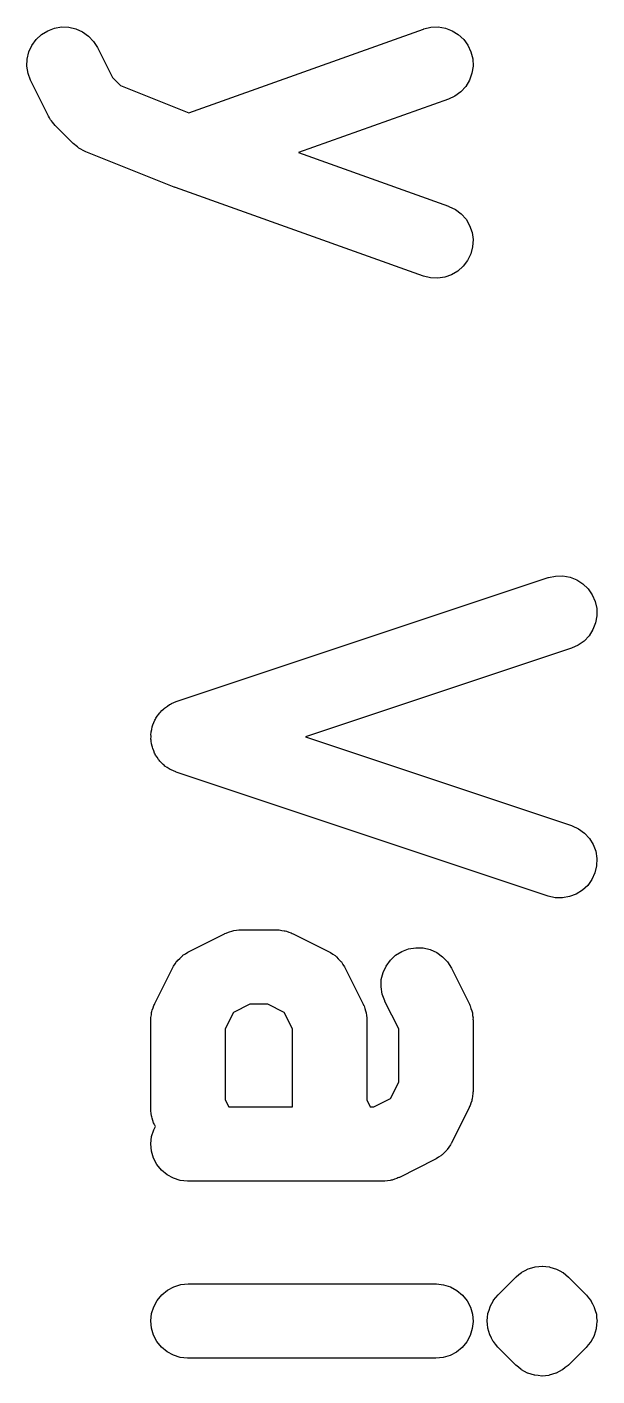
# Model space of a CAD drawing. Header units: millimetres. Extents: x 17 to 402, y -127 to -24.
# Drawn here: x 24.07 to 26.37, y -88.15 to -82.71 of the extents above; entities that cross this region are included whole.
import ezdxf

# ---------------------------------------------------------------- set-up
doc = ezdxf.new("R2010")
doc.units = ezdxf.units.MM
doc.header["$LTSCALE"] = 25.4
doc.layers.add('BLACK', color=7, linetype='CONTINUOUS')

msp = doc.modelspace()

# ---------------------------------------------------------------- linework, layer by layer
at = {"layer": 'BLACK', "linetype": 'Continuous'}
for p, q in [((24.1304, -82.7369), (24.1553, -82.7217)), ((24.1553, -82.7217), (24.1827, -82.7113)), ((24.1827, -82.7113), (24.2116, -82.7065)), ((24.2116, -82.7065), (24.2408, -82.7075)), ((24.2408, -82.7075), (24.2694, -82.7141)), ((24.2694, -82.7141), (24.2961, -82.726)), ((24.2961, -82.726), (24.3199, -82.743)), ((24.7244, -83.0529), (25.671, -82.7151)), ((25.671, -82.7151), (25.673, -82.7143)), ((25.673, -82.7143), (25.7015, -82.7075)), ((25.7015, -82.7075), (25.7307, -82.7065)), ((25.7307, -82.7065), (25.7597, -82.7113)), ((25.7597, -82.7113), (25.7871, -82.7215)), ((25.7871, -82.7215), (25.812, -82.7367)), ((24.0796, -82.8073), (24.0918, -82.7806)), ((24.0918, -82.7806), (24.109, -82.757)), ((24.109, -82.757), (24.1304, -82.7369)), ((24.3199, -82.743), (24.34, -82.7644)), ((24.34, -82.7644), (24.3556, -82.7893)), ((25.812, -82.7367), (25.8336, -82.7565)), ((25.8336, -82.7565), (25.8509, -82.7801)), ((25.8509, -82.7801), (25.863, -82.8068)), ((24.0717, -82.865), (24.0728, -82.8358)), ((24.0728, -82.8358), (24.0796, -82.8073)), ((24.3556, -82.7893), (24.4161, -82.9102)), ((25.863, -82.8068), (25.8699, -82.8352)), ((25.8699, -82.8352), (25.8712, -82.8645)), ((24.0763, -82.8939), (24.0717, -82.865)), ((25.8712, -82.8645), (25.8669, -82.8934)), ((24.0863, -82.9213), (24.0763, -82.8939)), ((24.0873, -82.9234), (24.0863, -82.9213)), ((24.1587, -83.0661), (24.0873, -82.9234)), ((24.4161, -82.9102), (24.4486, -82.9427)), ((24.4486, -82.9427), (24.7244, -83.0529)), ((25.8417, -82.946), (25.8219, -82.9676)), ((25.8567, -82.9208), (25.8417, -82.946)), ((25.8669, -82.8934), (25.8567, -82.9208)), ((25.7719, -82.9975), (25.1674, -83.2134)), ((25.7983, -82.9851), (25.7719, -82.9975)), ((25.8219, -82.9676), (25.7983, -82.9851)), ((24.1632, -83.0732), (24.1587, -83.0661)), ((24.1671, -83.0809), (24.1632, -83.0732)), ((24.1709, -83.0857), (24.1671, -83.0809)), ((24.1743, -83.091), (24.1709, -83.0857)), ((24.1801, -83.0971), (24.1743, -83.091)), ((24.1853, -83.1037), (24.1801, -83.0971)), ((24.1868, -83.1052), (24.1853, -83.1037)), ((24.2582, -83.1766), (24.1868, -83.1052)), ((24.2749, -83.1903), (24.2582, -83.1766)), ((24.2808, -83.1952), (24.2749, -83.1903)), ((24.2809, -83.1952), (24.2808, -83.1952)), ((24.3066, -83.2091), (24.2809, -83.1952)), ((24.2809, -83.1952), (24.2809, -83.1952)), ((24.3067, -83.2091), (24.3066, -83.2091)), ((24.3086, -83.2099), (24.3067, -83.2091)), ((24.6657, -83.3526), (24.3086, -83.2099)), ((25.1674, -83.2134), (25.7719, -83.4293)), ((24.6674, -83.3531), (24.6657, -83.3526)), ((24.669, -83.3539), (24.6674, -83.3531)), ((24.671, -83.3547), (24.669, -83.3539)), ((25.671, -83.7118), (24.671, -83.3547)), ((25.7719, -83.4293), (25.7739, -83.4301)), ((25.7739, -83.4301), (25.8, -83.4428)), ((25.8, -83.4428), (25.8234, -83.4606)), ((25.8234, -83.4606), (25.843, -83.4824)), ((25.843, -83.4824), (25.8577, -83.5078)), ((25.8577, -83.5078), (25.8674, -83.5355)), ((25.8674, -83.5355), (25.8714, -83.5645)), ((25.8696, -83.5937), (25.8623, -83.6219)), ((25.8714, -83.5645), (25.8696, -83.5937)), ((25.8496, -83.6483), (25.8321, -83.6717)), ((25.8623, -83.6219), (25.8496, -83.6483)), ((25.7851, -83.7062), (25.7576, -83.7161)), ((25.8102, -83.6915), (25.7851, -83.7062)), ((25.8321, -83.6717), (25.8102, -83.6915)), ((25.6995, -83.7189), (25.671, -83.7118)), ((25.7287, -83.7204), (25.6995, -83.7189)), ((25.7576, -83.7161), (25.7287, -83.7204)), ((24.674, -85.4283), (26.1739, -84.9282)), ((26.1739, -84.9282), (26.176, -84.9277)), ((26.176, -84.9277), (26.2047, -84.9216)), ((26.2047, -84.9216), (26.2339, -84.9211)), ((26.2339, -84.9211), (26.2626, -84.9264)), ((26.2626, -84.9264), (26.29, -84.9371)), ((26.29, -84.9371), (26.3147, -84.9528)), ((26.3147, -84.9528), (26.3355, -84.9732)), ((26.3355, -84.9732), (26.3522, -84.9973)), ((26.3522, -84.9973), (26.3642, -85.0242)), ((26.3642, -85.0242), (26.3703, -85.0527)), ((26.3703, -85.0527), (26.371, -85.0819)), ((26.366, -85.1108), (26.3553, -85.138)), ((26.371, -85.0819), (26.366, -85.1108)), ((26.3398, -85.1629), (26.3195, -85.184)), ((26.3553, -85.138), (26.3398, -85.1629)), ((26.2689, -85.2129), (25.1958, -85.5706)), ((26.2956, -85.201), (26.2689, -85.2129)), ((26.3195, -85.184), (26.2956, -85.201)), ((24.63, -85.4517), (24.6388, -85.4461)), ((24.6388, -85.4461), (24.6472, -85.4403)), ((24.6472, -85.4403), (24.6512, -85.4385)), ((24.6512, -85.4385), (24.6548, -85.4362)), ((24.6548, -85.4362), (24.6645, -85.4324)), ((24.6645, -85.4324), (24.674, -85.4283)), ((24.5837, -85.5127), (24.5875, -85.503)), ((24.5875, -85.503), (24.5898, -85.4994)), ((24.5898, -85.4994), (24.5916, -85.4954)), ((24.5916, -85.4954), (24.5976, -85.487)), ((24.5976, -85.487), (24.6032, -85.4784)), ((24.6032, -85.4784), (24.6061, -85.4751)), ((24.6061, -85.4751), (24.6086, -85.4718)), ((24.6086, -85.4718), (24.6162, -85.4647)), ((24.6162, -85.4647), (24.6233, -85.457)), ((24.6233, -85.457), (24.6268, -85.4545)), ((24.6268, -85.4545), (24.63, -85.4517)), ((24.5719, -85.5591), (24.5726, -85.5548)), ((24.5721, -85.5696), (24.5719, -85.5591)), ((24.5726, -85.5548), (24.5727, -85.5505)), ((24.5727, -85.5505), (24.5751, -85.5406)), ((24.5751, -85.5406), (24.5769, -85.5302)), ((24.5769, -85.5302), (24.5785, -85.5264)), ((24.5785, -85.5264), (24.5795, -85.5221)), ((24.5795, -85.5221), (24.5837, -85.5127)), ((24.5717, -85.58), (24.5721, -85.5696)), ((24.5724, -85.584), (24.5717, -85.58)), ((24.5725, -85.5883), (24.5724, -85.584)), ((24.5747, -85.5985), (24.5725, -85.5883)), ((24.5764, -85.6087), (24.5747, -85.5985)), ((24.5779, -85.6127), (24.5764, -85.6087)), ((24.5788, -85.6171), (24.5779, -85.6127)), ((25.1958, -85.5706), (26.2689, -85.9282)), ((24.583, -85.6264), (24.5788, -85.6171)), ((24.5866, -85.6361), (24.583, -85.6264)), ((24.5888, -85.6399), (24.5866, -85.6361)), ((24.5905, -85.6437), (24.5888, -85.6399)), ((24.5965, -85.6524), (24.5905, -85.6437)), ((24.6019, -85.6612), (24.5965, -85.6524)), ((24.6048, -85.6643), (24.6019, -85.6612)), ((24.6073, -85.6679), (24.6048, -85.6643)), ((24.6147, -85.675), (24.6073, -85.6679)), ((24.6218, -85.6826), (24.6147, -85.675)), ((24.6252, -85.6851), (24.6218, -85.6826)), ((24.6283, -85.6882), (24.6252, -85.6851)), ((24.6371, -85.6938), (24.6283, -85.6882)), ((24.6454, -85.6999), (24.6371, -85.6938)), ((24.6493, -85.7016), (24.6454, -85.6999)), ((24.6529, -85.7039), (24.6493, -85.7016)), ((24.6626, -85.7077), (24.6529, -85.7039)), ((24.672, -85.712), (24.6626, -85.7077)), ((24.674, -85.7128), (24.672, -85.712)), ((26.1739, -86.2129), (24.674, -85.7128)), ((26.2689, -85.9282), (26.271, -85.929)), ((26.271, -85.929), (26.2974, -85.9412)), ((26.2974, -85.9412), (26.321, -85.9584)), ((26.321, -85.9584), (26.3411, -85.98)), ((26.3411, -85.98), (26.3563, -86.0049)), ((26.3563, -86.0049), (26.3665, -86.0323)), ((26.3665, -86.0323), (26.371, -86.0613)), ((26.37, -86.0905), (26.3634, -86.119)), ((26.371, -86.0613), (26.37, -86.0905)), ((26.3512, -86.1456), (26.3342, -86.1695)), ((26.3634, -86.119), (26.3512, -86.1456)), ((26.288, -86.2051), (26.2606, -86.2152)), ((26.3129, -86.1893), (26.288, -86.2051)), ((26.3342, -86.1695), (26.3129, -86.1893)), ((26.2026, -86.2193), (26.1739, -86.2129)), ((26.2319, -86.2203), (26.2026, -86.2193)), ((26.2606, -86.2152), (26.2319, -86.2203)), ((24.7258, -86.4365), (24.8686, -86.3648)), ((24.8686, -86.3648), (24.8705, -86.3641)), ((24.8705, -86.3641), (24.8747, -86.3625)), ((24.8747, -86.3625), (24.8786, -86.3605)), ((24.8786, -86.3605), (24.8884, -86.3575)), ((24.8884, -86.3575), (24.898, -86.3539)), ((24.898, -86.3539), (24.9024, -86.3531)), ((24.9024, -86.3531), (24.9066, -86.3519)), ((24.9066, -86.3519), (24.9168, -86.3509)), ((24.9168, -86.3509), (24.9269, -86.3493)), ((24.9269, -86.3493), (24.9313, -86.3496)), ((24.9313, -86.3496), (24.9357, -86.3491)), ((24.9357, -86.3491), (25.0786, -86.3491)), ((25.0786, -86.3491), (25.0807, -86.3491)), ((25.0807, -86.3491), (25.085, -86.3496)), ((25.085, -86.3496), (25.0895, -86.3496)), ((25.0895, -86.3496), (25.0996, -86.3514)), ((25.0996, -86.3514), (25.1098, -86.3524)), ((25.1098, -86.3524), (25.114, -86.3537)), ((25.114, -86.3537), (25.1183, -86.3544)), ((25.1183, -86.3544), (25.1279, -86.3582)), ((25.1279, -86.3582), (25.1377, -86.3613)), ((25.1377, -86.3613), (25.1415, -86.3633)), ((25.1415, -86.3633), (25.1456, -86.3648)), ((25.1456, -86.3648), (25.2885, -86.4365)), ((25.5839, -86.4359), (25.6113, -86.4255)), ((25.6113, -86.4255), (25.64, -86.421)), ((25.64, -86.421), (25.6695, -86.4217)), ((25.6695, -86.4217), (25.6979, -86.4283)), ((25.6979, -86.4283), (25.7246, -86.4405)), ((24.6694, -86.4865), (24.6756, -86.4771)), ((24.6756, -86.4771), (24.6778, -86.4748)), ((24.6778, -86.4748), (24.6797, -86.472)), ((24.6797, -86.472), (24.688, -86.4641)), ((24.688, -86.4641), (24.696, -86.456)), ((24.696, -86.456), (24.6986, -86.4542)), ((24.6986, -86.4542), (24.701, -86.4519)), ((24.701, -86.4519), (24.7106, -86.4459)), ((24.7106, -86.4459), (24.7201, -86.4395)), ((24.7201, -86.4395), (24.723, -86.438)), ((24.723, -86.438), (24.7258, -86.4365)), ((25.2885, -86.4365), (25.2904, -86.4372)), ((25.2904, -86.4372), (25.2931, -86.439)), ((25.2931, -86.439), (25.2961, -86.4405)), ((25.2961, -86.4405), (25.3054, -86.4471)), ((25.3054, -86.4471), (25.3149, -86.4532)), ((25.3149, -86.4532), (25.3173, -86.4555)), ((25.3173, -86.4555), (25.3199, -86.4573)), ((25.3199, -86.4573), (25.3277, -86.4657)), ((25.3277, -86.4657), (25.3359, -86.4735)), ((25.3359, -86.4735), (25.3378, -86.4763)), ((25.3378, -86.4763), (25.34, -86.4786)), ((25.34, -86.4786), (25.3461, -86.4883)), ((25.5204, -86.4951), (25.5377, -86.4713)), ((25.5377, -86.4713), (25.559, -86.4514)), ((25.559, -86.4514), (25.5839, -86.4359)), ((25.7246, -86.4405), (25.7485, -86.4573)), ((25.7485, -86.4573), (25.7686, -86.4786)), ((25.7686, -86.4786), (25.784, -86.5035)), ((24.5873, -86.6463), (24.6587, -86.5035)), ((24.6587, -86.5035), (24.6596, -86.5015)), ((24.6596, -86.5015), (24.6614, -86.4989)), ((24.6614, -86.4989), (24.6627, -86.4959)), ((24.6627, -86.4959), (24.6694, -86.4865)), ((25.3461, -86.4883), (25.3526, -86.4977)), ((25.3526, -86.4977), (25.3539, -86.5007)), ((25.3539, -86.5007), (25.3556, -86.5035)), ((25.3556, -86.5035), (25.4269, -86.6463)), ((25.5013, -86.55), (25.5082, -86.5215)), ((25.5082, -86.5215), (25.5204, -86.4951)), ((25.784, -86.5035), (25.8557, -86.6463)), ((25.5003, -86.5795), (25.5013, -86.55)), ((25.5049, -86.6082), (25.5003, -86.5795)), ((24.5857, -86.6503), (24.5873, -86.6463)), ((25.4269, -86.6463), (25.4279, -86.6483)), ((25.5148, -86.6358), (25.5049, -86.6082)), ((25.5158, -86.6376), (25.5148, -86.6358)), ((25.5714, -86.7489), (25.5158, -86.6376)), ((25.8557, -86.6463), (25.8564, -86.6483)), ((24.5718, -86.7024), (24.5736, -86.6925)), ((24.5719, -86.707), (24.5718, -86.7024)), ((24.5736, -86.6925), (24.5747, -86.6823)), ((24.5747, -86.6823), (24.576, -86.678)), ((24.576, -86.678), (24.5768, -86.6737)), ((24.5768, -86.6737), (24.5805, -86.664)), ((24.5805, -86.664), (24.5836, -86.6544)), ((24.5836, -86.6544), (24.5857, -86.6503)), ((24.9046, -86.6823), (24.8714, -86.7489)), ((24.9711, -86.6491), (24.9046, -86.6823)), ((25.0432, -86.6491), (24.9711, -86.6491)), ((25.1096, -86.6823), (25.0432, -86.6491)), ((25.1429, -86.7489), (25.1096, -86.6823)), ((25.4279, -86.6483), (25.4295, -86.6524)), ((25.4295, -86.6524), (25.4315, -86.6562)), ((25.4315, -86.6562), (25.4345, -86.6661)), ((25.4345, -86.6661), (25.4381, -86.6757)), ((25.4381, -86.6757), (25.4386, -86.68)), ((25.4386, -86.68), (25.4399, -86.6844)), ((25.4399, -86.6844), (25.4409, -86.6945)), ((25.4409, -86.6945), (25.4427, -86.7047)), ((25.8564, -86.6483), (25.858, -86.6524)), ((25.858, -86.6524), (25.86, -86.6562)), ((25.86, -86.6562), (25.863, -86.6661)), ((25.863, -86.6661), (25.8666, -86.6757)), ((25.8666, -86.6757), (25.8674, -86.68)), ((25.8674, -86.68), (25.8686, -86.6844)), ((25.8686, -86.6844), (25.8696, -86.6945)), ((25.8696, -86.6945), (25.8712, -86.7047)), ((24.5714, -86.7133), (24.5715, -86.7113)), ((24.5714, -87.0704), (24.5714, -86.7133)), ((24.5715, -86.7113), (24.5719, -86.707)), ((24.8714, -86.7489), (24.8714, -87.0351)), ((25.1429, -87.0633), (25.1429, -86.7489)), ((25.4427, -86.7047), (25.4424, -86.709)), ((25.4424, -86.709), (25.4429, -86.7133)), ((25.4429, -86.7133), (25.4429, -87.0351)), ((25.5714, -86.9638), (25.5714, -86.7489)), ((25.8712, -86.7047), (25.8709, -86.709)), ((25.8709, -86.709), (25.8714, -86.7133)), ((25.8714, -86.7133), (25.8714, -86.9991)), ((25.5382, -87.0301), (25.5714, -86.9638)), ((25.8694, -87.0201), (25.8681, -87.0303)), ((25.8709, -87.01), (25.8694, -87.0201)), ((25.8714, -87.0011), (25.8709, -87.0057)), ((25.8709, -87.0057), (25.8709, -87.01)), ((25.8714, -86.9991), (25.8714, -87.0011)), ((24.5719, -87.075), (24.5714, -87.0704)), ((24.5717, -87.0793), (24.5719, -87.075)), ((24.5733, -87.0895), (24.5717, -87.0793)), ((24.8714, -87.0351), (24.8856, -87.0633)), ((24.8856, -87.0633), (25.1429, -87.0633)), ((25.4429, -87.0351), (25.4569, -87.0633)), ((25.4569, -87.0633), (25.4716, -87.0633)), ((25.4716, -87.0633), (25.5382, -87.0301)), ((25.8557, -87.0661), (25.784, -87.2091)), ((25.8572, -87.0621), (25.8557, -87.0661)), ((25.8592, -87.0582), (25.8572, -87.0621)), ((25.8623, -87.0483), (25.8592, -87.0582)), ((25.8661, -87.0389), (25.8623, -87.0483)), ((25.8669, -87.0346), (25.8661, -87.0389)), ((25.8681, -87.0303), (25.8669, -87.0346)), ((24.5743, -87.0996), (24.5733, -87.0895)), ((24.5756, -87.104), (24.5743, -87.0996)), ((24.5763, -87.1083), (24.5756, -87.104)), ((24.5798, -87.1179), (24.5763, -87.1083)), ((24.5828, -87.1276), (24.5798, -87.1179)), ((24.5848, -87.1317), (24.5828, -87.1276)), ((24.5863, -87.1357), (24.5848, -87.1317)), ((24.5873, -87.1375), (24.5863, -87.1357)), ((24.5899, -87.1428), (24.5873, -87.1375)), ((24.5714, -87.2124), (24.5745, -87.1832)), ((24.5745, -87.1832), (24.5832, -87.1553)), ((24.5832, -87.1553), (24.5899, -87.1428)), ((24.5741, -87.2414), (24.5714, -87.2124)), ((24.5823, -87.2696), (24.5741, -87.2414)), ((25.7632, -87.2404), (25.7548, -87.2482)), ((25.765, -87.2378), (25.7632, -87.2404)), ((25.7673, -87.2355), (25.765, -87.2378)), ((25.7734, -87.2259), (25.7673, -87.2355)), ((25.7802, -87.2165), (25.7734, -87.2259)), ((25.7815, -87.2137), (25.7802, -87.2165)), ((25.7833, -87.2109), (25.7815, -87.2137)), ((25.784, -87.2091), (25.7833, -87.2109)), ((24.5959, -87.2955), (24.5823, -87.2696)), ((24.6143, -87.3183), (24.5959, -87.2955)), ((25.717, -87.2762), (25.5742, -87.3476)), ((25.7198, -87.2744), (25.717, -87.2762)), ((25.7228, -87.2731), (25.7198, -87.2744)), ((25.7322, -87.2665), (25.7228, -87.2731)), ((25.7419, -87.2604), (25.7322, -87.2665)), ((25.7442, -87.2584), (25.7419, -87.2604)), ((25.747, -87.2564), (25.7442, -87.2584)), ((25.7548, -87.2482), (25.747, -87.2564)), ((24.6367, -87.3371), (24.6143, -87.3183)), ((24.6623, -87.3514), (24.6367, -87.3371)), ((24.6902, -87.36), (24.6623, -87.3514)), ((25.5544, -87.3549), (25.5448, -87.3585)), ((25.5643, -87.3521), (25.5544, -87.3549)), ((25.5681, -87.3501), (25.5643, -87.3521)), ((25.5725, -87.3486), (25.5681, -87.3501)), ((25.5742, -87.3476), (25.5725, -87.3486)), ((24.7193, -87.3633), (24.6902, -87.36)), ((24.7214, -87.3633), (24.7193, -87.3633)), ((25.5072, -87.3633), (24.7214, -87.3633)), ((25.5115, -87.363), (25.5072, -87.3633)), ((25.5158, -87.363), (25.5115, -87.363)), ((25.526, -87.3615), (25.5158, -87.363)), ((25.5364, -87.3605), (25.526, -87.3615)), ((25.5405, -87.3592), (25.5364, -87.3605)), ((25.5448, -87.3585), (25.5405, -87.3592)), ((26.0563, -87.74), (26.0675, -87.7311)), ((26.0675, -87.7311), (26.068, -87.7308)), ((26.068, -87.7308), (26.0683, -87.7303)), ((26.0683, -87.7303), (26.081, -87.724)), ((26.081, -87.724), (26.0934, -87.7174)), ((26.0934, -87.7174), (26.0939, -87.7171)), ((26.0939, -87.7171), (26.0942, -87.7169)), ((26.0942, -87.7169), (26.1079, -87.7131)), ((26.1079, -87.7131), (26.1214, -87.709)), ((26.1214, -87.709), (26.1219, -87.709)), ((26.1219, -87.709), (26.1224, -87.7087)), ((26.1224, -87.7087), (26.1363, -87.7075)), ((26.1363, -87.7075), (26.1506, -87.7062)), ((26.1506, -87.7062), (26.1511, -87.7062)), ((26.1511, -87.7062), (26.1516, -87.7062)), ((26.1516, -87.7062), (26.1656, -87.7077)), ((26.1656, -87.7077), (26.1795, -87.7092)), ((26.1795, -87.7092), (26.18, -87.7092)), ((26.18, -87.7092), (26.1808, -87.7095)), ((26.1808, -87.7095), (26.194, -87.7136)), ((26.194, -87.7136), (26.2077, -87.7179)), ((26.2077, -87.7179), (26.2082, -87.7181)), ((26.2082, -87.7181), (26.2087, -87.7181)), ((26.2087, -87.7181), (26.2209, -87.725)), ((26.2209, -87.725), (26.2334, -87.7316)), ((26.2334, -87.7316), (26.2339, -87.7319)), ((26.2339, -87.7319), (26.2344, -87.7321)), ((26.2344, -87.7321), (26.2453, -87.7413)), ((24.6384, -87.8027), (24.6643, -87.789)), ((24.6643, -87.789), (24.6923, -87.7806)), ((24.6923, -87.7806), (24.7214, -87.7776)), ((24.7214, -87.7776), (25.7213, -87.7776)), ((25.7213, -87.7776), (25.7236, -87.7776)), ((25.7236, -87.7776), (25.7526, -87.7809)), ((25.7526, -87.7809), (25.7805, -87.7898)), ((25.7805, -87.7898), (25.8061, -87.804)), ((25.9725, -87.8215), (26.0439, -87.7501)), ((26.0439, -87.7501), (26.0447, -87.7494)), ((26.0447, -87.7494), (26.0454, -87.7486)), ((26.0447, -87.7494), (26.0447, -87.7494)), ((26.0447, -87.7494), (26.0447, -87.7494)), ((26.0454, -87.7486), (26.0563, -87.74)), ((26.2453, -87.7413), (26.256, -87.7501)), ((26.256, -87.7501), (26.3276, -87.8215)), ((24.5832, -87.8695), (24.5971, -87.8439)), ((24.5971, -87.8439), (24.6157, -87.8213)), ((24.6157, -87.8213), (24.6384, -87.8027)), ((25.8061, -87.804), (25.8285, -87.8228)), ((25.8285, -87.8228), (25.847, -87.8456)), ((25.9474, -87.8566), (25.954, -87.8441)), ((25.954, -87.8441), (25.9542, -87.8439)), ((25.954, -87.8441), (25.954, -87.8441)), ((25.9542, -87.8439), (25.9545, -87.8436)), ((25.9545, -87.8434), (25.9636, -87.8324)), ((25.9545, -87.8436), (25.9545, -87.8434)), ((25.9636, -87.8324), (25.9725, -87.8215)), ((26.3276, -87.8215), (26.3281, -87.8223)), ((26.3281, -87.8223), (26.3281, -87.8223)), ((26.3281, -87.8223), (26.3284, -87.8223)), ((26.3284, -87.8223), (26.3286, -87.8228)), ((26.3286, -87.8228), (26.3286, -87.8228)), ((26.3286, -87.8228), (26.3286, -87.8228)), ((26.3286, -87.8228), (26.3289, -87.823)), ((26.3289, -87.823), (26.3378, -87.8342)), ((26.3378, -87.8342), (26.3467, -87.8451)), ((26.3467, -87.8451), (26.3467, -87.8454)), ((24.5714, -87.9267), (24.5745, -87.8975)), ((24.5745, -87.8975), (24.5832, -87.8695)), ((25.847, -87.8456), (25.8605, -87.8716)), ((25.8605, -87.8716), (25.8689, -87.8995)), ((25.8689, -87.8995), (25.8714, -87.9287)), ((25.9301, -87.9122), (25.9316, -87.898)), ((25.9316, -87.897), (25.9359, -87.8835)), ((25.9316, -87.8972), (25.9316, -87.897)), ((25.9316, -87.8975), (25.9316, -87.8972)), ((25.9316, -87.8977), (25.9316, -87.8975)), ((25.9316, -87.898), (25.9316, -87.8977)), ((25.9359, -87.8835), (25.94, -87.87)), ((25.94, -87.87), (25.9403, -87.8698)), ((25.9403, -87.8695), (25.9405, -87.8693)), ((25.9403, -87.8698), (25.9403, -87.8695)), ((25.9405, -87.869), (25.9474, -87.8566)), ((25.9405, -87.8693), (25.9405, -87.869)), ((26.3467, -87.8454), (26.3469, -87.8456)), ((26.3469, -87.8456), (26.3472, -87.8459)), ((26.3472, -87.8459), (26.3472, -87.8459)), ((26.3472, -87.8459), (26.3538, -87.8586)), ((26.3538, -87.8586), (26.3604, -87.871)), ((26.3604, -87.871), (26.3604, -87.8713)), ((26.3604, -87.8713), (26.3606, -87.8716)), ((26.3606, -87.8716), (26.3606, -87.8718)), ((26.3606, -87.8718), (26.3606, -87.8721)), ((26.3606, -87.8721), (26.3647, -87.8855)), ((26.3647, -87.8855), (26.3688, -87.899)), ((26.3688, -87.899), (26.3688, -87.8992)), ((26.3688, -87.8992), (26.3688, -87.8995)), ((26.3688, -87.8995), (26.3688, -87.8997)), ((26.3688, -87.8997), (26.3688, -87.9)), ((24.5741, -87.9559), (24.5714, -87.9267)), ((25.8714, -87.9287), (25.8684, -87.9579)), ((25.9286, -87.9262), (25.9301, -87.9122)), ((25.9286, -87.9264), (25.9286, -87.9262)), ((25.9286, -87.9267), (25.9286, -87.9264)), ((25.9286, -87.9269), (25.9286, -87.9267)), ((25.9286, -87.9272), (25.9286, -87.9269)), ((25.9298, -87.9412), (25.9286, -87.9272)), ((25.9311, -87.9554), (25.9298, -87.9412)), ((26.3698, -87.9432), (26.3685, -87.9574)), ((26.3688, -87.9), (26.37, -87.9142)), ((26.3713, -87.9292), (26.3698, -87.9432)), ((26.37, -87.9142), (26.3715, -87.9282)), ((26.3715, -87.9282), (26.3713, -87.9284)), ((26.3713, -87.9284), (26.3715, -87.9287)), ((26.3715, -87.9287), (26.3713, -87.929)), ((26.3713, -87.929), (26.3713, -87.9292)), ((24.5823, -87.9838), (24.5741, -87.9559)), ((24.5959, -88.0097), (24.5823, -87.9838)), ((25.8597, -87.9859), (25.8458, -88.0115)), ((25.8684, -87.9579), (25.8597, -87.9859)), ((25.9311, -87.9556), (25.9311, -87.9554)), ((25.9311, -87.9559), (25.9311, -87.9556)), ((25.9314, -87.9561), (25.9311, -87.9559)), ((25.9314, -87.9564), (25.9314, -87.9561)), ((25.9354, -87.9699), (25.9314, -87.9564)), ((25.9392, -87.9833), (25.9354, -87.9699)), ((25.9395, -87.9836), (25.9392, -87.9833)), ((25.9395, -87.9838), (25.9395, -87.9836)), ((25.9395, -87.9841), (25.9395, -87.9838)), ((25.9398, -87.9843), (25.9395, -87.9841)), ((25.9464, -87.9968), (25.9398, -87.9843)), ((25.9527, -88.0095), (25.9464, -87.9968)), ((26.3528, -87.9988), (26.3462, -88.011)), ((26.3596, -87.9864), (26.3528, -87.9988)), ((26.3599, -87.9856), (26.3596, -87.9859)), ((26.3596, -87.9859), (26.3596, -87.9861)), ((26.3596, -87.9861), (26.3596, -87.9864)), ((26.3639, -87.9719), (26.3599, -87.9853)), ((26.3599, -87.9853), (26.3599, -87.9856)), ((26.3682, -87.9584), (26.3639, -87.9719)), ((26.3685, -87.9577), (26.3682, -87.9579)), ((26.3682, -87.9579), (26.3682, -87.9582)), ((26.3682, -87.9582), (26.3682, -87.9584)), ((26.3685, -87.9574), (26.3685, -87.9577)), ((24.6143, -88.0326), (24.5959, -88.0097)), ((24.6367, -88.0514), (24.6143, -88.0326)), ((24.6623, -88.0656), (24.6367, -88.0514)), ((25.8044, -88.0527), (25.7787, -88.0664)), ((25.8272, -88.0341), (25.8044, -88.0527)), ((25.8458, -88.0115), (25.8272, -88.0341)), ((25.953, -88.0095), (25.9527, -88.0095)), ((25.953, -88.0097), (25.953, -88.0095)), ((25.9532, -88.01), (25.953, -88.0097)), ((25.9535, -88.0102), (25.9532, -88.01)), ((25.9621, -88.0212), (25.9535, -88.0102)), ((25.971, -88.0323), (25.9621, -88.0212)), ((25.9715, -88.0326), (25.971, -88.0323)), ((25.9718, -88.0328), (25.9715, -88.0326)), ((25.9715, -88.0326), (25.9715, -88.0326)), ((25.9715, -88.0326), (25.9715, -88.0326)), ((25.9718, -88.0331), (25.9718, -88.0328)), ((25.9725, -88.0339), (25.9718, -88.0331)), ((25.9718, -88.0331), (25.9718, -88.0331)), ((26.0439, -88.1052), (25.9725, -88.0339)), ((26.3276, -88.0339), (26.256, -88.1052)), ((26.3365, -88.0227), (26.3276, -88.0339)), ((26.3454, -88.012), (26.3365, -88.0227)), ((26.3456, -88.0118), (26.3454, -88.012)), ((26.3459, -88.0115), (26.3456, -88.0118)), ((26.3462, -88.011), (26.3459, -88.0113)), ((26.3459, -88.0113), (26.3459, -88.0115)), ((24.6902, -88.0745), (24.6623, -88.0656)), ((24.7193, -88.0775), (24.6902, -88.0745)), ((24.7214, -88.0778), (24.7193, -88.0775)), ((25.7213, -88.0778), (24.7214, -88.0778)), ((25.7505, -88.0748), (25.7213, -88.0778)), ((25.7787, -88.0664), (25.7505, -88.0748)), ((26.0548, -88.1141), (26.0439, -88.1052)), ((26.0657, -88.1233), (26.0548, -88.1141)), ((26.2435, -88.1154), (26.2326, -88.1243)), ((26.2545, -88.1068), (26.2435, -88.1154)), ((26.2552, -88.106), (26.2545, -88.1068)), ((26.2555, -88.106), (26.2552, -88.106)), ((26.2552, -88.106), (26.2552, -88.106)), ((26.256, -88.1052), (26.2555, -88.106)), ((26.0662, -88.1235), (26.0657, -88.1233)), ((26.0665, -88.1238), (26.0662, -88.1235)), ((26.0789, -88.1304), (26.0665, -88.1238)), ((26.0914, -88.1372), (26.0789, -88.1304)), ((26.0919, -88.1372), (26.0914, -88.1372)), ((26.0924, -88.1375), (26.0919, -88.1372)), ((26.1059, -88.1418), (26.0924, -88.1375)), ((26.1193, -88.1459), (26.1059, -88.1418)), ((26.1198, -88.1459), (26.1193, -88.1459)), ((26.1203, -88.1461), (26.1198, -88.1459)), ((26.1343, -88.1477), (26.1203, -88.1461)), ((26.1485, -88.1492), (26.1343, -88.1477)), ((26.149, -88.1492), (26.1485, -88.1492)), ((26.1496, -88.1492), (26.149, -88.1492)), ((26.1635, -88.1479), (26.1496, -88.1492)), ((26.1775, -88.1466), (26.1635, -88.1479)), ((26.178, -88.1464), (26.1775, -88.1466)), ((26.1785, -88.1464), (26.178, -88.1464)), ((26.1922, -88.1423), (26.1785, -88.1464)), ((26.2057, -88.1383), (26.1922, -88.1423)), ((26.2062, -88.1383), (26.2057, -88.1383)), ((26.2067, -88.138), (26.2062, -88.1383)), ((26.2191, -88.1314), (26.2067, -88.138)), ((26.2316, -88.1248), (26.2191, -88.1314)), ((26.2321, -88.1245), (26.2316, -88.1248)), ((26.2326, -88.1243), (26.2321, -88.1245))]:
    msp.add_line(p, q, dxfattribs=at)

doc.saveas('drawing.dxf')
